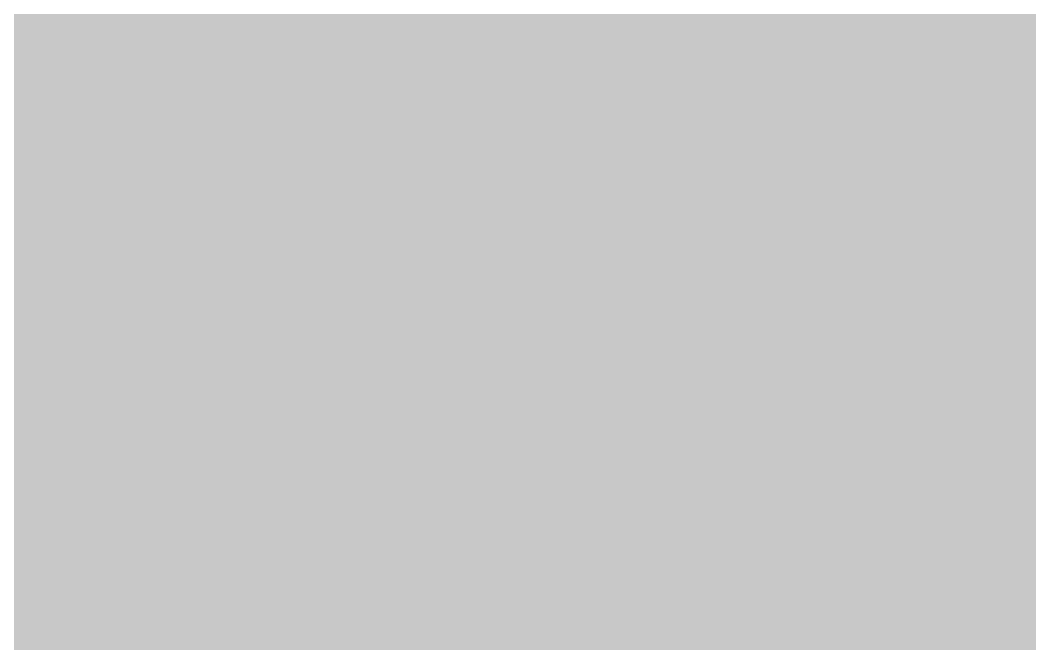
# Model space of a CAD drawing. Header units: millimetres. Extents: x -11 to 223, y -88 to 3.
# Drawn here: x 23.3847 to 23.4369, y -43.9649 to -43.9328 of the extents above; entities that cross this region are included whole.
import ezdxf

# ---------------------------------------------------------------- set-up
doc = ezdxf.new("R2010")
doc.units = ezdxf.units.MM
doc.header["$MEASUREMENT"] = 0
doc.layers.add('Bottom-Layer', color=7, linetype='Continuous', true_color=0x0000ff)
doc.layers.add('Top-Layer', color=7, linetype='Continuous', true_color=0xff0000)

msp = doc.modelspace()

# ---------------------------------------------------------------- hatches: boundary and pattern name
at = {"layer": 'Bottom-Layer'}
msp.add_hatch(color=256, dxfattribs=at).paths.add_polyline_path([(-10.335281, 1.978664), (-0.38039, 1.978664), (-0.84578, 1.726733), (-1.195487, 1.329541), (-1.386452, 0.835994), (-1.395162, 0.306862), (-1.220545, -0.192703), (-0.884101, -0.60119), (-0.427256, -0.868302), (0.093739, -0.961151), (1.793739, -0.961151), (2.314734, -0.868302), (2.771579, -0.60119), (3.108023, -0.192703), (3.28264, 0.306862), (3.27393, 0.835994), (3.082964, 1.329541), (2.733257, 1.726733), (2.267868, 1.978664), (222.628905, 1.978664), (222.628905, -87.475235), (-10.335281, -87.475235)])
at = {"layer": 'Top-Layer'}
msp.add_hatch(color=256, dxfattribs=at).paths.add_polyline_path([(-10.335281, 1.978664), (-0.38039, 1.978664), (-0.84578, 1.726733), (-1.195487, 1.329541), (-1.386452, 0.835994), (-1.395162, 0.306862), (-1.220545, -0.192703), (-0.884101, -0.60119), (-0.427256, -0.868302), (0.093739, -0.961151), (1.793739, -0.961151), (2.314734, -0.868302), (2.771579, -0.60119), (3.108023, -0.192703), (3.28264, 0.306862), (3.27393, 0.835994), (3.082964, 1.329541), (2.733257, 1.726733), (2.267868, 1.978664), (222.628905, 1.978664), (222.628905, -87.475235), (-10.335281, -87.475235)])

# ---------------------------------------------------------------- linework, layer by layer
at = {"layer": 'Bottom-Layer', "const_width": 0.0508}
msp.add_lwpolyline([(23.461908, -24.31249), (23.461908, -41.04084), (23.055535, -41.31392), (22.78417, -41.721439), (22.688907, -42.201684), (22.78417, -42.681929), (23.055535, -43.089449), (23.461908, -43.362528), (23.461908, -60.103578)], dxfattribs=at)
at = {"layer": 'Top-Layer', "const_width": 0.0508}
msp.add_lwpolyline([(22.183026, -41.618129), (24.287934, -39.513221), (24.834989, -39.513221), (25.014059, -39.465239), (25.145148, -39.33415), (25.193129, -39.15508), (25.193129, -38.608026), (25.342938, -38.458217), (26.876975, -38.458217), (26.876975, -39.15508), (26.971432, -39.397435), (27.204978, -39.51195), (27.204978, -41.933668), (25.168098, -43.970549), (21.607885, -43.970549)], dxfattribs=at)

doc.saveas('drawing.dxf')
